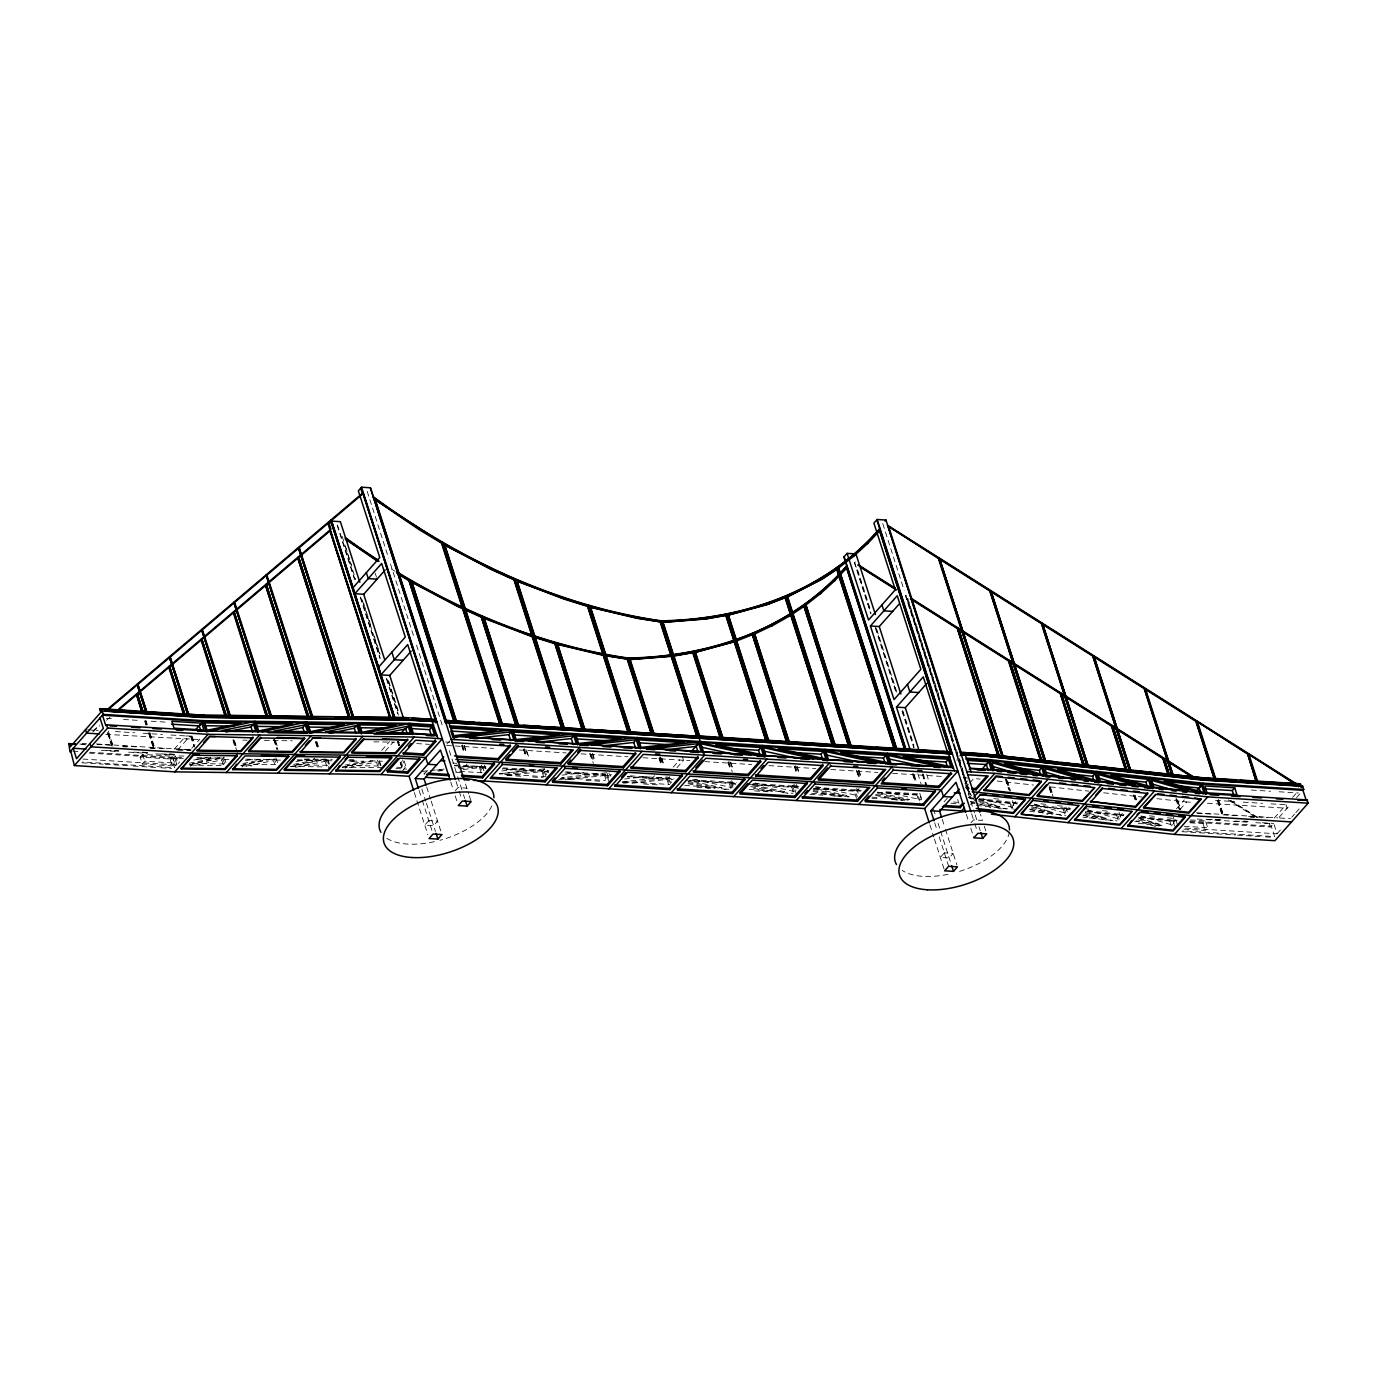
<?xml version="1.0" encoding="UTF-8"?>
<svg xmlns="http://www.w3.org/2000/svg" width="1377" height="1377" viewBox="0 0 1377 1377"><rect width="100%" height="100%" fill="white"/><g stroke="black" fill="none" stroke-linecap="round" stroke-linejoin="round"><path stroke-width="0.75" stroke-dasharray="5 3.75" d="M114.257 750.706L118.818 750.672M140.127 757.109L142.588 754.338L172.435 756.214L174.638 763.082L172.194 765.853L142.33 763.977L140.127 757.109L169.991 758.985L172.435 756.214M342.219 536.462L355.662 579.459M142.33 763.977L144.792 761.206L174.638 763.082M169.388 753.839L176.032 754.476M155.756 753.856L169.319 754.699L170.404 753.46M174.173 749.208L185.929 735.938L190.233 736.006M89.212 753.099L170.421 758.176L181.919 757.453M177.667 750L189.733 736.385M175.447 755.956L177.788 763.271L175.344 766.042L172.986 758.727L175.447 755.956L183.967 756.059M82.947 759.071L176.979 764.958L179.664 761.929M191.73 748.313L199.785 739.225M190.405 766.318L192.866 763.547L224.227 757.212L221.766 759.984L192.505 765.887M189.286 763.219L209.218 759.192L211.662 756.438M241.956 766.989L244.417 764.218L269.582 759.14M273.524 759.519L274.281 758.658L276.209 763.874M325.351 758.968L296.313 764.889L293.852 767.66L324.972 761.309L327.416 758.538L329.292 763.633M293.559 764.407L312.441 760.552L314.903 757.78M325.075 760.19L325.833 759.347L329.671 769.76M329.051 764.424L327.709 760.741L330.153 757.987M345.162 768.366L347.606 765.595L370.551 760.913M381.687 750.431L389.519 741.583M385.199 751.188L393.237 742.1L399.64 742.513M402.704 770.5L405.148 767.729L402.652 759.966M447.009 744.028L449.78 740.895M423.978 774.149L428.522 769.588M467.096 764.011L464.651 766.765L458.489 766.387M455.322 790.622L458.007 787.592L466.837 788.16M479.471 767.299L480.229 766.455L481.898 771.654M463.085 769.519L479.54 767.712L481.984 764.941M541.953 771.223L542.71 770.363L544.38 775.561M507.046 775.458L542.004 771.619L544.466 768.848L546.376 774.821M545.653 775.526L544.449 771.774L546.91 769.003L548.115 772.755M604.417 775.131L605.174 774.27L606.861 779.485M565.413 779.83L604.486 775.526L606.947 772.755L609.495 780.725M608.737 781.327L606.93 775.681L609.374 772.91M654.54 775.733L652.078 778.504L627.447 776.955M673.267 767.127L679.79 759.76M855.341 561.885L854.446 562.9L870.763 613.712M666.898 779.038L667.656 778.177L673.835 779.52M676.813 767.85L683.526 760.276L682.407 756.799M632.009 783.272L666.967 779.434L669.411 776.662L671.339 782.635M729.38 782.945L730.137 782.084L734.251 782.979M732.96 787.472L731.686 783.479L734.13 780.707M906.186 595.157L905.446 595.707L969.322 794.667L905.722 595.398M791.861 786.852L792.618 785.992L798.78 787.334M748.623 784.546L791.723 787.248L794.168 784.477L795.992 790.123M796.715 795.355L794.15 787.386L796.612 784.632L797.885 788.608M854.325 790.759L855.083 789.916L861.262 791.259M856.632 791.31L859.093 788.539M877.235 792.205L916.807 794.667L917.564 793.823L919.802 800.76M944.088 801.862L949.51 795.751M964.864 783.823L967.463 780.862M965.759 787.524L968.444 784.494M969.787 782.979L973.797 778.435L980.183 779.141M969.098 797.937L971.783 794.908M970.647 804.512L973.367 801.448M970.905 822.878L973.573 819.866L982.421 820.417L980.458 814.323M978.909 800.003L1010.133 803.462L1012.594 800.691L1014.074 806.147M1015.796 801.621L1013.352 804.392L1014.729 809.452M1063.629 808.97L1064.387 808.11L1070.445 809.848M1066.573 810.261L1069.017 807.49L1069.946 810.881M1085.472 811.776L1116.644 815.218L1119.088 812.464L1120.861 817.955M1119.897 816.182L1122.358 813.411M1138.71 818.127L1159.159 824.014L1156.697 826.785L1136.249 820.899M1176.44 808.815L1184.272 799.968M1140.259 817.439L1170.071 820.726L1177.232 820.279M1179.986 809.538L1186.681 801.965L1193.102 802.378M1138.693 817.663L1169.865 821.105L1172.309 818.334L1166.078 817.645M1190.227 822.826L1203.016 823.635L1205.477 820.864L1207.681 827.732L1205.219 830.486L1181.759 829.023M1255.772 822.689L1269.405 823.549L1270.3 822.534M1274.276 818.058L1286.015 804.788L1287.134 808.247L1205.925 803.17M1292.555 797.421L1297.771 791.517M1189.298 821.931L1270.506 827.009L1273.725 823.394L1277.064 833.808L1183.032 827.921M1279.095 817.336L1289.819 805.235M1296.514 797.662L1300.542 793.118M1277.064 833.808L1281.092 829.264M1291.815 817.163L1294.5 814.134M1295.843 812.619L1299.871 808.075M92.982 730.86L99.712 725.094M92.827 731.858L99.523 726.127M106.494 720.291L109.902 717.331M296.003 761.636L308.603 759.071M290.564 766.541L325.833 759.347M349.655 761.877L355.954 760.603M345.111 765.078L363.993 761.223L349.052 761.033M342.116 767.213L373.236 760.861M349.328 767.505L376.437 761.963L378.073 767.092M193.744 760.052L207.686 757.23M189.2 764.769L222.73 757.987L226.069 768.4M245.278 760.724L253.248 759.123M242.834 763.495L260.769 759.88L245.846 759.674M240.751 765.44L272.181 759.088M246.156 766.146L273.421 760.638L275.297 765.732M454.29 765.423L460.693 764.717M421.913 771.481L428.316 770.776M430.467 770.535L444.978 769.003M458.231 767.471L471.709 766.06M437.989 771.103L444.323 770.397M459.109 768.779L480.229 766.455M501.796 770.965L525.308 768.383M499.352 773.736L527.133 770.69L502.502 769.141M544.466 768.848L499.231 773.822L547.013 776.817M504.688 774.545L542.71 770.363M562.143 775.113L583.504 772.772M606.947 772.755L561.696 777.73L605.346 780.466M558.718 779.382L605.174 774.27M624.624 779.021L650.254 776.198M622.163 781.792L667.363 776.886M623.316 783.065L667.656 778.177L669.325 783.393M105.84 734.337L199.94 739.587M242.886 740.137L247.189 740.206M264.367 740.43L292.285 740.792M373.907 741.859L393.237 742.1M176.325 749.243L191.369 749.432M178.184 749.777L191.076 749.949M177.891 750.104L190.783 750.276M169.319 754.699L175.74 754.785M196.963 757.66L222.73 757.987L196.205 758.503M304.351 759.054L332.27 759.415M349.448 759.656L353.751 759.708M170.421 758.176L183.313 758.348M245.605 759.157L279.961 759.605M297.157 759.829L331.513 760.276M348.691 760.5L355.146 760.586M370.172 760.793L382.548 761.24M172.986 758.727L181.523 758.83M196.429 759.037L209.218 759.192M228.806 759.45L224.537 759.398L225.708 763.065M276.157 760.07L280.426 760.138M297.501 760.362L312.441 760.552M327.709 760.741L331.977 760.81M192.866 763.547L226.396 763.977L224.778 758.899M244.417 764.218L276.261 764.631M296.313 764.889L327.829 765.302M347.606 765.595L378.985 766.008M189.871 765.13L224.227 765.578M241.423 765.801L252.163 765.939M290.822 766.455L325.179 766.903M342.374 767.127L383.167 767.66M956.705 759.966L960.974 760.242M106.425 718.398L112.828 718.794M123.517 719.465L140.609 720.532M151.298 721.204L168.407 722.271M1251.383 790.037L1270.627 791.241M1279.181 791.775L1298.408 792.98M445.494 741.979L449.763 742.255M416.715 743.58L429.521 744.372M446.596 745.439L493.551 748.382M519.163 749.983L566.136 752.926M581.077 753.856L628.032 756.799M642.973 757.729L689.929 760.672M704.869 761.601L751.825 764.545M768.9 765.612L815.855 768.555M830.796 769.485L877.751 772.428M892.692 773.358L941.782 776.439M963.125 777.764L969.528 778.177M87.629 729.793L98.301 730.464M115.41 731.531L134.636 732.736M143.191 733.27L162.417 734.475M170.972 735.008L185.929 735.938L187.048 739.415M1215.495 800.381L1234.721 801.586M1243.276 802.12L1262.52 803.325M1271.057 803.858L1286.015 804.788M965.587 787.902L969.632 788.143M452.74 763.099L456.837 763.357M463.567 765.405L486.477 766.834M503.139 767.884L548.958 770.759M565.62 771.791L611.422 774.666M630.167 775.836L673.904 778.573M692.648 779.743L736.385 782.48M753.047 783.53L798.867 786.387M815.528 787.437L855.083 789.916L857.32 796.853M857.165 790.037L861.331 790.295M917.564 793.823L884.241 791.741L921.54 799.813L919.733 794.168M454.479 765.75L460.727 766.128M462.81 766.266L485.72 767.695M502.381 768.745L548.201 771.602M566.928 772.772L610.665 775.509M627.327 776.559L673.146 779.434M689.808 780.466L735.628 783.341M752.29 784.374L798.109 787.248M814.771 788.281L860.573 791.155M486.081 768.108L481.967 767.85L483.172 771.619M544.449 771.774L548.562 772.032M564.966 773.048L589.597 774.597M606.93 775.681L611.027 775.939M686.142 780.639L729.242 783.324L731.049 788.969M813.153 788.591L854.188 791.155L856.614 798.677M877.683 792.618L916.669 795.063M96.356 743.941L190.387 749.828M1196.441 812.791L1222.087 814.392M1224.222 814.53L1277.649 817.869M1279.801 818.007L1290.473 818.678M82.276 743.46L86.562 743.735M97.251 744.389L112.208 745.336M122.88 746.007L139.989 747.074M150.678 747.745L167.77 748.813M1197.336 813.239L1212.294 814.168M1222.983 814.84L1240.075 815.907M1248.629 816.441L1267.856 817.645M79.832 744.045L86.235 744.458M122.57 746.73L126.856 746.988M150.351 748.468L154.637 748.727M1250.454 817.301L1254.722 817.577M81.673 744.509L85.942 744.785M396.714 767.213L405.148 767.729M953.555 802.051L957.772 802.326M436.75 769.915L445.064 770.432M459.608 771.344L482.466 772.772M624.177 781.637L669.893 784.511M684.61 785.424L722.013 787.764L690.531 780.914M749.157 789.469L784.494 791.672L753.012 784.821M811.638 793.376L846.958 795.579L813.394 788.281M872.037 797.145L909.44 799.486L877.975 792.636M142.416 752.152L148.854 752.548M1215.34 819.298L1221.778 819.694M1243.775 821.071L1247.941 821.329M106.132 750.431L118.818 751.222M133.621 752.152L148.578 752.858M161.126 753.873L173.64 754.544L176.979 764.958M395.974 768.469L406.645 769.123M455.753 772.204L462.156 772.6M506.977 775.406L521.917 776.335M532.589 777.007L543.261 777.678M560.336 778.745L575.276 779.675M585.948 780.346L603.023 781.413M622.232 782.618L630.769 783.152M643.575 783.961L658.516 784.89M696.934 787.3L714.009 788.367M724.681 789.038L728.949 789.296M754.562 790.897L769.502 791.844L750.568 787.592M782.308 792.636L792.98 793.307M810.055 794.374L822.861 795.183M835.667 795.975L850.607 796.904M871.951 798.247L878.354 798.643M891.16 799.452L906.1 800.381M950.939 803.187L959.476 803.72M1207.302 819.332L1222.432 820.176M1234.79 821.053L1248.078 821.794M1262.279 822.775L1273.725 823.394M101.33 750.448L118.078 751.498M128.543 752.152L147.373 753.339M1197.164 819.022L1222.294 820.606M1224.377 820.726L1247.407 822.172M1190.537 819.917L1205.477 820.864M72.878 751.171L79.281 751.567M89.97 752.238L171.178 757.316L174.535 767.729L82.62 761.98M1190.055 821.071L1271.264 826.166L1274.62 836.579L1182.723 830.83M1170.071 820.726L1176.474 821.122M1184.22 826.252L1207.681 827.732M81.863 762.841L103.241 764.166M105.375 764.304L131.022 765.922M133.156 766.042L158.803 767.66M160.954 767.781L171.626 768.452M1181.965 831.674L1235.393 835.03M1237.527 835.15L1263.174 836.768M1265.308 836.889L1273.863 837.44M997.223 781.034L1033.404 785.028M1050.444 786.904L1088.759 791.138M1103.666 792.791L1141.981 797.025M1156.887 798.677L1186.681 801.965M993.85 798.608L1000.098 799.297M1040.823 803.807L1047.071 804.495M1057.484 805.648L1065.815 806.561L1067.295 812.034M1083.768 808.557L1092.081 809.469M1102.478 810.623L1108.709 811.311M1149.468 815.821L1155.699 816.509M968.582 797.524L977.102 798.471M979.236 798.694L1017.551 802.929M1034.575 804.822L1070.772 808.815M1087.796 810.692L1123.993 814.702M1141.017 816.578L1170.829 819.866L1172.498 825.081M969.959 798.608L976.345 799.314M978.479 799.555L1016.794 803.789M1031.683 805.442L1070.015 809.676M1087.038 811.552L1123.236 815.545M1027.965 805.425L1063.354 809.332L1065.333 816.63M1029.893 809.728L1052.355 812.206L1032.044 806.32M1083.251 815.632L1105.938 818.127L1085.437 812.223M1134.717 821.312L1159.159 824.014M970.94 803.239L975.019 803.686M977.05 803.91L999.409 806.388L978.995 800.467M976.517 805.407L1008.446 808.936M1029.738 811.294L1065.918 815.287M1082.959 817.163L1087.21 817.645M1089.345 817.869L1117.005 820.933M1138.297 823.291L1163.84 826.114M877.717 793.582L908.751 800.347M875.652 794.391L902.4 800.209M875.514 795.407L898.596 800.433M815.632 786.456L856.993 795.458M813.17 789.228L848.335 796.887M813.187 790.484L841.984 796.749M794.15 787.386L798.35 788.315M813.032 791.5L838.214 796.99M755.216 782.997L796.595 791.999M752.771 785.768L787.937 793.427M750.706 786.56L775.389 791.93M731.686 783.479L735.869 784.391M694.817 779.537L732.048 787.644M688.225 781.413L719.242 788.16M721.307 788.608L727.521 789.968M688.225 782.652L714.973 788.47M688.087 783.685L709.069 788.246M1140.879 815.924L1172.67 825.081M1140.414 819.263L1164.254 826.131M1123.666 815.735L1117.608 813.996L1119.277 819.195M1137.798 819.814L1160.019 826.217M1087.658 810.037L1119.449 819.212M1085.196 812.809L1113.029 820.83M1084.577 813.927L1108.829 820.916M1082.976 814.995L1097.331 819.126M1034.265 804.134L1067.795 813.859M1031.803 806.905L1063.371 816.062M1017.173 803.961L1011.166 802.223L1013.42 810.519M1031.184 808.024L1053.198 814.409M1029.6 809.091L1047.88 814.392M983.006 798.832L1012.594 807.404M968.788 797.507L976.947 799.882M978.582 801.035L1006.208 809.039M979.959 802.722L1001.974 809.108M970.406 801.466L978.582 803.824M980.613 804.426L990.82 807.37M1231.021 800.588L1257.631 817.439M1230.367 800.726L1257.39 817.818M1228.284 799.882L1257.115 818.127M324.972 761.309L327.468 768.108M275.865 757.866L277.758 762.961M1269.405 823.549L1270.506 827.009M1218.542 799.693L1223.086 813.841M1218.266 800.003L1222.81 814.151M1217.974 800.777L1222.449 814.736M1217.681 800.433L1222.053 814.014M1217.423 800.743L1221.778 814.323M1203.016 823.635L1205.219 830.486M1178.006 801.225L1180.588 809.246M1177.094 799.521L1180.313 809.556M1176.113 798.161L1179.435 809.074M1175.906 799.194L1179.16 809.383M1177.266 824.135L1175.614 818.988L1173.152 821.759L1175.373 828.627M1173.273 817.112L1175.51 824.048M1172.894 820.176L1174.082 823.825M1169.865 821.105L1171.62 826.596M1135.027 795.114L1136.972 801.173M1134.751 795.424L1136.042 799.452M1133.839 794.839L1136.335 802.034M1133.581 795.149L1135.543 801.242M1116.644 815.218L1118.399 820.709M1050.565 787.592L1053.181 795.734M1049.635 785.871L1052.906 796.044M1049.928 788.453L1051.236 792.498M1049.412 787.386L1052.045 795.562M1049.136 787.696L1051.116 793.823M1007.396 780.931L1010.666 791.069M1006.484 779.21L1009.737 789.348M1006.036 779.502L1009.324 789.744M1006.243 780.725L1009.513 790.914M1005.33 778.986L1008.584 789.176M984.262 826.183L986.104 831.932M907.753 598.307L939.906 698.432M942.522 706.608L953.676 741.342M956.292 749.518L970.458 794.787L907.477 598.616M905.911 595.449L970.079 795.286M882.76 523.656L904.155 590.32M965.535 784.856L974.537 812.929M975.191 814.926L977.119 820.933M979.013 826.871L980.252 830.71M971.611 813.755L973.573 819.866M974.813 823.704L977.274 831.381M966.344 814.375L968.926 822.396M970.802 828.231L973.883 837.818M957.669 799.521L958.908 803.411M942.247 819.332L944.811 827.353M945.465 829.35L956.877 864.928M926.669 774.235L929.268 782.308M857.578 569.837L870.694 610.665M876.598 629.031L896.909 692.304M902.796 710.67L913.949 745.37M923.124 773.943L927.702 788.246M854.721 562.591L871.021 613.402M875.669 627.292L896.479 692.683M902.348 710.962L914.104 747.556M922.59 773.977L927.151 788.195M875.324 627.946L896.203 692.975M902.073 711.272L913.829 747.866M922.315 774.287L926.222 786.474M933.503 809.125L935.465 815.236M938.064 823.36L940.026 829.47M940.68 831.501L951.025 863.689M934.69 822.792L936.618 828.799M939.2 836.82L948.65 866.288M917.839 773.685L921.075 783.771M914.397 775.423L916.342 781.534M913.467 773.702L916.084 781.843M919.767 793.324L922.211 800.949M929.888 824.84L933.795 837.044M934.449 839.075L944.639 870.815M913.261 775.389L915.223 781.482M912.331 773.65L914.948 781.792M916.807 794.667L919.595 803.359M858.973 770.225L861.589 778.384M858.697 770.535L861.313 778.693M857.94 771.619L859.902 777.73M857.2 771.963L859.162 778.108M856.27 770.225L858.887 778.401M856.649 788.384L858.456 794.03M797.094 766.266L799.71 774.408M796.818 766.576L799.435 774.717M795.321 765.698L797.937 773.857M794.615 766.214L797.214 774.304M794.357 766.524L796.939 774.614M792.618 785.992L794.288 791.207M791.723 787.248L793.531 792.894M730.722 762.101L733.339 770.259M730.447 762.41L733.08 770.569M728.949 761.533L732.22 771.722M728.244 762.032L730.843 770.139M727.968 762.342L730.585 770.449M731.686 780.57L733.511 786.215M730.137 782.084L731.807 787.3M669.205 779.571L670.479 783.565M661.735 757.97L664.316 766.025M661.459 758.279L664.058 766.335M660.22 757.075L662.819 765.164M659.944 757.384L662.544 765.457M666.967 779.434L669.515 787.403M659.222 757.815L661.821 765.87M658.963 758.125L661.545 766.18M604.486 775.526L605.76 779.502M592.644 753.546L595.26 761.653M592.385 753.856L594.984 761.963M591.49 754.923L594.124 763.082M590.113 753.305L593.384 763.495M589.855 753.615L592.471 761.756M542.004 771.619L544.569 779.589M526.943 751.446L528.906 757.522M526.031 749.725L528.63 757.832M524.482 748.761L527.098 756.902M523.759 749.157L526.375 757.298M523.484 749.467L526.1 757.608M484.429 765.096L485.633 768.848M482.621 766.92L483.912 770.913M479.54 767.712L482.088 775.681M464.273 745.37L466.906 753.546M463.997 745.68L466.631 753.856M462.517 744.888L465.133 753.03M461.932 745.37L464.565 753.546M461.674 745.68L464.29 753.839M465.546 784.081L468.696 793.909M469.316 795.837L471.158 801.586M367.194 491.4L388.589 558.064M390.5 564.002L414.133 637.603M416.56 645.142L442.447 725.817M449.315 750.585L457.044 774.649M457.68 776.645L462.19 790.673M463.447 794.598L464.686 798.436M456.045 781.499L458.007 787.592M459.247 791.431L461.708 799.108M450.778 782.102L453.343 790.123M455.219 795.975L457.078 801.724M375.181 573.193L376.455 577.152M424.064 772.91L424.46 774.167M426.681 787.076L430.536 799.09M431.173 801.104L441.931 834.582M345.489 546.617L351.359 564.914M363.769 603.539L371.601 627.929M374.2 636.071L380.086 654.368M388.572 680.789L399.003 713.32M362.185 599.787L371.979 630.27M372.633 632.301L380.465 656.709M388.297 681.099L398.728 713.63M337.434 524.981L355.352 580.784M360.585 597.084L380.19 658.189M386.73 678.551L398.504 715.214M337.158 525.291L354.423 579.063M360.309 597.394L379.932 658.481M386.455 678.861L397.574 713.475M421.844 789.073L425.768 801.276M426.422 803.307L435.442 831.433M419.124 790.518L421.689 798.54M422.343 800.553L432.464 832.104M398.177 741.153L399.485 745.215M397.901 741.463L399.21 745.525M404.201 761.068L406.026 766.782M414.322 792.584L416.267 798.677M416.921 800.708L427.834 834.72M397.592 741.067L398.917 745.146M397.333 741.377L398.641 745.456M401.103 761.498L403.891 770.173M400.346 762.359L402.566 769.295M400.208 762.738L402.084 768.573M379.432 760.913L381.085 766.025M379.123 761.429L380.362 765.302M377.384 760.018L379.054 765.216M316.813 741.566L319.43 749.725M316.538 741.876L318.5 747.986M316.142 742.358L318.121 748.503M315.729 741.618L318.345 749.725M315.453 741.928L317.416 748.004M275.589 740.964L278.223 749.157M274.66 739.225L277.947 749.449M274.333 739.914L277.138 749.174M273.593 739.294L276.863 749.467M234.451 740.585L237.051 748.675M234.176 740.895L236.775 748.985M233.109 739.294L237.705 753.563M233.023 740.706L235.656 748.899M221.766 759.984L223.952 766.748M191.919 735.886L194.536 744.028M191.644 736.196L194.26 744.337M190.869 736.024L194.587 747.04M190.594 736.334L193.847 746.437M169.991 758.985L172.194 765.853M145.945 720.464L147.253 724.526M149.869 732.667L155.085 748.95M145.669 720.773L146.978 724.836M149.594 732.977L154.826 749.26M149.336 733.907L153.828 747.866M144.964 720.825L146.255 724.853M148.836 732.874L154 748.933M144.705 721.135L145.979 725.145M148.561 733.184L153.725 749.243M142.588 754.338L144.792 761.206M108.301 731.015L112.673 744.596M108.663 733.252L112.398 744.888M108.112 733.27L111.967 745.25M108.232 734.165L112.122 746.3M107.303 732.461L111.21 744.578M1064.387 808.11L1066.073 814.323M1010.133 803.462L1011.63 808.919M491.864 805.906A59.607 28.71 -17.8 0 1 439.917 840.297M434.306 841.674A59.607 28.71 -17.8 0 1 386.593 838.145M1009.341 831.949A59.607 28.71 -17.8 0 1 957.359 872.037M948.013 874.343A59.607 28.71 -17.8 0 1 902.176 870.419M394.975 571.214A524.895 356.953 41.5 0 1 391.361 568.994M428.781 820.589L424.77 825.116L433.6 825.684L437.611 821.14L428.781 820.589M944.347 852.862L940.336 857.389L949.166 857.94L953.177 853.413L944.347 852.862"/><path stroke-width="1.5" d="M432.826 725.679L436.182 736.11L436.939 735.249L413.203 733.769L207.015 731.067L106.563 724.784L105.805 725.627L102.466 715.214L202.918 721.514L409.107 724.199L432.826 725.679L433.583 724.836L409.864 723.355L203.676 720.653L103.223 714.37L69.969 751.894L68.85 743.718L75.563 743.787M69.143 743.373L70.261 746.85L100.71 712.477L99.901 708.673L200.336 714.956L406.542 717.658L434.616 719.414L435.734 722.873M105.272 711.1L202.281 717.486L408.47 720.188L436.836 721.634L408.745 719.878L202.557 717.176L102.105 710.893L101.003 712.133L99.901 708.673M106.545 710.945L146.392 713.114L137.304 684.834L106.545 710.945L146.392 713.114M137.252 684.094L147.132 713.716M137.304 684.834L146.117 713.424M137.889 684.403L147.236 713.493L137.889 684.403L169.56 657.517L188.253 715.747L147.236 713.493M136.805 693.681L142.296 711.943M169.491 656.76L188.993 716.333M142.382 712.804L136.581 694.731L142.124 713.097M143.053 712.632L137.442 693.991L143.328 712.322M169.56 657.517L187.978 716.057M170.146 657.087L189.097 716.126L170.146 657.087L201.817 630.201L229.684 716.987L189.097 716.126M74.375 765.56L107.613 728.054L208.065 734.337L414.253 737.022L442.327 738.795L409.089 776.301L381.016 774.545L174.81 771.86L74.375 765.56L70.726 751.033M169.044 666.365L184.398 715.851M201.748 629.444L230.407 717.555M185.103 715.851L169.698 666.675L185.379 715.541M201.817 630.201L229.408 717.297M201.3 639.048L225.415 715.833M234.004 602.128L271.596 718.088M225.725 714.577L201.954 639.358L226.654 716.281M234.056 602.885L270.598 717.83L230.493 717.297L270.873 717.52L234.056 602.885L202.402 629.771L230.768 717.004M233.556 611.732L267.172 717.589M266.26 574.811L312.786 718.622M267.431 716.711L234.193 612.042L267.706 716.401M266.312 575.552L311.787 718.364L271.699 717.847L312.063 718.054L266.312 575.552L234.641 602.455L271.975 717.537M265.795 584.416L307.605 715.747M298.499 547.495L353.992 719.173M307.914 717.279L265.589 585.466L307.639 717.589M308.689 717.434L266.45 584.726L308.964 717.124M298.568 548.235L352.994 718.897L312.889 718.381L353.269 718.605L298.568 548.235L266.897 575.138L313.164 718.071M299.153 547.822L354.078 718.914L299.153 547.822L330.824 520.919L394.459 719.138L354.078 718.914M298.052 557.1L349.5 718.484M330.755 520.179L395.182 719.706M349.018 717.52L297.845 558.15L348.742 717.83M349.93 718.106L298.706 557.41L350.188 717.796M330.824 520.919L394.183 719.448M331.409 520.506L395.285 719.465L331.409 520.506L363.063 493.603L436.096 721.049L395.285 719.465M464.238 780.019L370.396 487.768L361.566 487.217L358.347 490.849L379.759 557.513L352.942 587.772M330.032 530.076L330.928 529.078L329.206 523.725M390.397 718.605L330.101 530.816L390.121 718.914M363.063 493.603L435.82 721.359M370.396 487.768L445.391 722.495L952.402 753.908L445.391 722.495M374.923 499.541L441.845 542.865L500.144 724.491L446.165 721.428L374.923 499.541L418.574 529.284L441.569 543.175L499.885 724.801M182.952 714.215L200.336 714.956M202.092 716.935L229.684 716.987M195.086 730.326L200.457 724.268M203.676 720.653L202.918 721.514L206.257 731.927L255.21 721.324M171.54 724.199L199.252 725.937L201.713 723.166L203.916 730.034L174.07 728.175L171.85 721.307L201.713 723.166M207.015 731.067L197.703 731.394M174.81 771.86L208.065 734.337M180.989 768.142L224.778 768.71L236.964 754.957L237.274 755.801L225.088 769.536L181.282 768.968L193.159 754.389L199.424 754.476M203.607 742.599L207.669 738.003M181.282 768.968L193.469 755.216L237.274 755.801M209.338 737.315L197.152 751.067L240.958 751.635L253.144 737.883L209.029 736.488L215.277 736.557M378.468 667.311L405.286 637.052L381.67 563.451L354.836 593.711L363.683 594.279L385.13 570.061M225.948 731.996L251.044 726.936L253.506 724.164L255.674 730.946L222.145 730.498L253.506 724.164M196.842 750.224L240.648 750.809L252.834 737.056M226.362 772.531L259.616 735.008M261.406 755.284L288.826 756.472L276.639 770.225L232.833 769.64L236.586 764.235M232.833 769.64L245.02 755.904L288.826 756.472M304.696 738.571L260.89 737.986L248.703 751.739L292.509 752.307L304.696 738.571L277.259 737.383M453.808 721.204L408.866 580.096L396.49 572.608M456.131 721.152L411.775 581.834L457.698 606.035L481.244 616.741L515.91 724.715M444.478 544.931L490.66 568.821L514.223 579.528L561.954 728.244L502.226 724.818L444.478 544.931L490.401 569.131L513.948 579.837L561.696 728.536M261.991 731.755L306.761 721.996M281.717 731.824L302.682 727.59L305.143 724.818L307.656 731.617L273.679 731.17L305.143 724.818M232.524 768.814L276.329 769.382L288.516 755.629M260.89 737.986L260.58 737.16L248.394 750.913L292.199 751.481L304.386 737.728M306.004 722.856L309.859 733.27L310.617 732.426M277.913 773.203L311.168 735.679M304.61 755.853L296.262 755.732L284.075 769.485L327.881 770.053L340.067 756.317L340.377 757.143L328.191 770.896L284.385 770.328L296.571 756.575L340.377 757.143M305.35 745.473L309.412 740.878M312.424 738.657L300.255 752.41L344.061 752.978L356.23 739.242L312.131 737.831L320.462 737.934M431.672 719.207L407.712 644.591L380.895 674.868L389.725 675.418L411.189 651.201M309.859 733.27L358.313 722.667M329.344 733.356L354.233 728.261L356.695 725.49L359.208 732.289L325.574 731.858L356.695 725.49M299.945 751.584L343.751 752.152L355.92 738.399M329.464 773.874L362.702 736.351M335.936 771L348.123 757.247L391.929 757.815L379.742 771.568L335.936 771L339.689 765.578M345.093 759.467L347.813 756.403L348.123 757.247M407.781 739.914L363.976 739.346L351.806 753.081L395.612 753.667L407.781 739.914L382.445 738.743M515.635 725.025L481.244 616.741M518.234 725.455L484.084 617.946L531.264 635.967L554.793 643.283L582.264 728.863M516.788 581.042L564.226 598.737L587.772 606.069L628.325 732.392L564.191 728.708L516.788 581.042L563.968 599.047L587.497 606.379L628.05 732.702M406.542 717.658L335.368 717.056M408.28 719.62L436.096 721.049M401.292 733.029L405.303 728.485M365.559 733.098L409.864 723.355M384.854 733.184L405.716 728.932L408.16 726.161L410.363 732.994L376.885 732.547L408.16 726.161M335.627 770.156L379.432 770.724L391.619 756.989L366.575 756.662M363.976 739.346L363.666 738.502L351.496 752.255L395.302 752.823L407.472 739.07M374.165 734.113L413.203 733.769M381.016 774.545L414.253 737.022M430.261 719.138L412.171 718.364M387.144 770.604L407.351 771.86L419.52 758.107L419.933 759.381L407.747 773.134L387.557 771.86L387.144 770.604L397.97 758.383M408.418 746.575L411.121 743.528M387.557 771.86L399.726 758.125L419.933 759.381M435.39 740.206L423.204 753.959L403.013 752.685L403.409 753.959L415.596 740.206L435.803 741.48L434.977 740.189L435.373 741.446M432.206 721.668L437.989 738.52M434.323 719.741L435.717 718.174M410.501 728.519L429.486 729.707L431.93 726.936L434.426 734.698L413.341 733.373L410.845 725.61L431.93 726.936M446.165 721.428L500.144 724.491M448.85 722.718L454.634 739.552M403.409 753.959L423.617 755.216L435.803 741.48M418.47 788.522L415.269 778.504L440.485 750.035L450.124 780.105M415.269 778.504L424.099 779.055L443.721 756.92M581.989 729.173L554.793 643.283M584.571 729.517L557.496 644.057L604.641 655.297L627.533 659.101L651.476 733.631M590.199 607.137L637.603 618.084L660.512 621.888L697.106 737.022L630.563 732.857L590.199 607.137L637.344 618.393L660.512 621.888M502.226 724.818L561.954 728.244M451.157 731.944L452.826 737.143L512.709 729.776M473.843 738.502L508.802 734.664L511.263 731.893L513.828 739.862L466.028 736.867L511.263 731.893M461.381 775.251L482.122 776.542L494.291 762.789M454.444 755.904L497.975 758.641L510.161 744.888M461.794 776.508L482.518 777.816L494.704 764.063L457.388 761.722M456.923 757.298L498.388 759.897L510.574 746.162L452.035 742.496M516.065 740.206L515.291 741.05L511.951 730.636M483.861 780.983L517.098 743.46M509.697 754.562L505.583 759.209L560.559 762.651L571.541 750.258M512.451 751.463L517.941 745.267L518.337 746.541L505.979 760.483L560.973 763.925L573.331 749.966L518.337 746.541M502.485 764.442L490.126 778.384L545.103 781.826L557.461 767.884L502.485 764.442L502.071 763.168M437.92 839.109L441.931 834.582L433.084 834.032L429.073 838.559L437.92 839.109L436.061 833.343M467.147 806.113L471.158 801.586L462.311 801.035L458.3 805.562L467.147 806.113L465.288 800.364M564.191 728.708L628.325 732.392M557.22 644.35L604.365 655.607L627.533 659.101M653.696 734.096L629.771 659.566L671.288 656.089M662.75 622.352L706.246 618.669L726.058 615.312L766.163 741.342L699.602 737.177L662.75 622.352L705.971 618.979L726.058 615.312M523.621 741.583L515.291 741.05L575.19 733.7M538.39 742.186L571.283 738.571L573.744 735.8L576.292 743.769L528.493 740.774L573.744 735.8M491.83 777.248L544.69 780.57L555.688 768.159M546.342 784.89L579.579 747.384M554.931 777.936L552.194 781.034L607.171 784.477L619.53 770.518L619.943 771.791L607.584 785.733L552.59 782.291L564.949 768.349L619.943 771.791M568.047 763.133L623.041 766.576L635.399 752.617L635.795 753.89L623.437 767.832L568.46 764.39L568.047 763.133L570.801 760.035M577.669 752.272L580.405 749.174L580.819 750.448L568.46 764.39M629.771 659.566L673.009 656.192L693.096 652.543L720.429 737.693M722.598 737.969L695.127 652.388L734.922 641.407M728.106 615.175L767.884 604.193L785.372 597.515L832.517 745.491L768.659 741.497L728.106 615.175L767.626 604.503L785.372 597.515M630.563 732.857L697.382 736.712M579.889 744.733L637.671 737.607M604.968 745.645L633.764 742.478L636.208 739.707L638.773 747.677L590.974 744.682L636.208 739.707M608.823 788.814L642.061 751.291M621.526 777.196L625.657 772.549M615.071 786.215L627.43 772.256L682.424 775.699L682.011 774.425L669.652 788.384L614.658 784.942L615.071 786.215L670.048 789.658L682.424 775.699M786.835 741.945L752.41 634.728L786.56 742.255M788.969 742.117L754.579 633.85L789.899 743.855M787.283 596.947L822.276 578.891L836.992 569.166L894.482 749.363L835.03 745.645L787.283 596.947L822.017 579.201L836.992 569.166M875.393 614.538L855.943 553.933L847.096 553.382L843.894 556.996L905.618 749.26M979.804 812.275L885.979 520.041L877.132 519.49L873.913 523.105L895.325 589.769L868.508 620.046L847.096 553.382M848.662 745.387L804.03 606.379L848.387 745.697M850.831 746.041L805.906 604.933L851.106 745.732M838.593 568.03L896.909 749.639L838.593 568.03L853.723 556.205M885.084 521.04L885.979 520.041M696.521 736.161L446.613 720.515L453.016 720.911M904.775 748.95L846.683 568.03L904.5 749.26M950.629 752.995L879.662 530.816L950.629 752.995L896.909 749.639M699.034 738.038L661.132 621.147A524.895 356.953 41.5 0 1 373.012 497.045L373.287 496.736A524.895 356.953 41.5 0 0 661.408 620.838A524.895 356.953 41.5 0 0 880.006 528.441L879.731 528.751A524.895 356.953 41.5 0 1 661.132 621.147L700.153 741.514L644.47 748.417M699.602 737.177L766.421 741.033M887.408 525.687L1299.217 786.129L1201.932 780.053L989.047 756.524L960.957 754.768L887.683 525.377L1299.492 785.837L1298.597 786.835M691.564 751.188L696.934 745.129M665.401 749.794L696.246 746.386L698.69 743.614L701.254 751.584L653.455 748.606L698.69 743.614M630.528 767.041L685.522 770.483L697.881 756.524L698.277 757.798L685.918 771.74L630.941 768.297L643.3 754.355L698.277 757.798M703.492 751.928L702.735 752.789L699.396 742.375L765.216 756.696L765.973 755.835M671.288 792.722L704.542 755.198L700.927 743.769L751.291 754.716L703.492 751.739M695.764 767.85L702.614 760.104M677.553 790.123L689.911 776.163L744.888 779.606L744.492 778.349L732.134 792.291L677.14 788.849L677.553 790.123L732.53 793.565L744.888 779.606M756.885 756.18L765.216 756.696L761.86 746.282L762.617 745.422M731.841 748.623L758.52 750.293L760.965 747.522L763.392 755.044L715.816 744.699L760.965 747.522M870.419 625.984L897.236 595.707L920.869 669.308L894.034 699.585L870.419 625.984L879.249 626.535L899.37 603.832M768.659 741.497L832.792 745.181M960.13 755.698L961.611 753.925L888.595 526.496L938.426 558.494L939.166 557.926L1003.317 757.763M693.01 770.948L747.986 774.39L760.345 760.431L760.758 761.705L748.399 775.647L693.423 772.204L705.781 758.262L760.758 761.705M939.803 559.355L1003.437 757.574L939.803 559.355L989.908 591.043L1044.833 762.152L1003.437 757.574M733.769 796.629L767.023 759.106M747.866 783.461L739.621 792.756L794.598 796.199L806.956 782.256L807.37 783.513L795.011 797.472L740.034 794.03L752.393 780.07L807.37 783.513M760.982 768.659L763.719 765.56M755.887 776.129L768.246 762.169L823.239 765.612L810.881 779.571L755.887 776.129L755.491 774.855L810.468 778.298L822.826 764.338M823.515 760.345L827.68 760.603L824.341 750.19L825.098 749.329M790.209 752.272L820.985 754.2L823.446 751.429L825.856 758.951L778.298 748.606L823.446 751.429M835.03 745.645L894.757 749.071M828.438 759.743L827.68 760.603L761.86 746.282M796.25 800.536L829.488 763.013M804.839 793.565L807.593 790.467M827.577 767.918L817.955 778.762L872.949 782.205L883.931 769.812M802.498 797.937L814.857 783.995L869.851 787.437L857.492 801.38L802.498 797.937L802.102 796.663L857.079 800.106L868.061 787.713M830.727 766.077L818.368 780.036L873.345 783.479L885.721 769.519L830.727 766.077L830.331 764.82M998.136 756.593L957.204 627.964L998.394 756.283M989.908 591.043L1044.833 762.152M957.669 627.705L998.807 756.989M990.373 590.802L1045.849 762.462M999.323 756.902L958.564 628.824L999.599 756.593M991.268 591.921L1045.969 762.273L991.268 591.921L1041.373 623.609L1087.365 766.851L1045.969 762.273M910.059 749.484L896.461 707.124L923.278 676.847L947.892 753.494M896.461 707.124L905.309 707.675L926.704 683.526M896.41 764.906L890.162 764.51L886.822 754.097L887.58 753.236M852.69 756.18L883.466 758.107L885.927 755.336L888.337 762.875L840.762 752.513L885.927 755.336M890.919 763.65L890.162 764.51L824.341 750.19M858.732 804.443L891.969 766.92M868.921 795.906L864.859 800.485L922.917 804.134L935.086 790.381M882.072 781.052L884.774 778.005M922.917 804.134L923.313 805.39L935.499 791.637L877.442 788.005L865.272 801.758L923.795 805.425M951.851 773.771L893.312 770.104L881.125 783.857L939.183 787.489L951.369 773.736M958.289 629.134L1008.412 660.822L1009.134 660.254M1041.373 623.609L1042.114 623.041L1088.381 767.161M1041.804 761.429L1010.047 661.373L1042.062 761.137M1042.75 624.47L1088.501 766.972L1042.75 624.47L1092.856 656.158L1129.897 771.55L1088.501 766.972M951.283 750.431L949.889 752.014L942.161 751.532M948.667 753.994L954.45 770.827M949.304 758.004L950.061 757.143L450.227 725.868L449.47 726.729L949.304 758.004L952.643 768.418M917.22 760.224L945.947 762.015L948.409 759.243L950.818 766.782L903.243 756.421L948.409 759.243M963.384 752.496L980.872 753.942M965.311 755.026L971.095 771.877M882.795 782.721L938.77 786.215L950.956 772.48M473.447 780.329L924.656 808.574L957.91 771.051L451.174 739.346M934.054 820.778L930.835 810.76L956.051 782.308L965.707 812.361M969.288 769.468L970.045 768.607L993.764 770.087L1206.648 793.617L1307.1 799.917L1308.15 803.17L1274.913 840.693L1174.461 834.41L991.371 814.168M1301.54 787.265L1300.439 783.806L1199.987 777.523L986.81 754.321L1057.054 762.083M930.835 810.76L939.665 811.311L959.287 789.176M961.335 754.235L1002.576 757.143L938.701 558.184M989.047 756.524L1202.19 779.743L1302.642 786.026L1303.761 789.486L1303.003 790.346L1202.551 784.064L989.667 760.534L965.948 759.054L966.706 758.193L990.424 759.674L1203.309 783.203L1303.761 789.486M981.853 769.364L987.223 763.306M993.006 770.948L989.667 760.534L990.424 759.674M967.342 763.357L986.328 764.545L988.772 761.774L991.268 769.536L970.183 768.228L967.687 760.448L988.772 761.774M988.875 755.956L1002.576 757.143M1082.632 764.235L1060.152 693.079L1082.89 763.925M1092.856 656.158L1129.897 771.55M944.002 805.442L959.821 806.44L962.54 803.376M971.646 788.281L975.691 788.522L986.517 776.301M1060.617 692.82L1083.269 764.51M1093.321 655.917L1130.913 771.86M942.436 806.595L960.234 807.697L964.296 803.118M972.059 789.537L976.104 789.796L988.273 776.043L968.083 774.786M1084.25 765.905L1061.512 693.939L1084.525 765.595M1094.216 657.036L1131.033 771.671L1094.216 657.036L1144.321 688.724L1172.429 776.249L1131.033 771.671M939.82 809.521L961.576 810.881L964.348 807.748M974.038 796.818L994.814 773.358L1207.698 796.887L1308.15 803.17M984.039 790.484L996.225 776.731L1041.442 781.74L1029.256 795.476L984.039 790.484L995.984 775.905L1002.163 776.594M974.933 800.76L980.355 794.649L1025.572 799.641L1013.403 813.394L978.445 809.521M1018.584 768.108L1039.411 770.414L1041.855 767.643L1043.852 774.941L1004.401 763.495L1041.855 767.643M1049.962 777.248L1045.711 776.766L1042.888 766.421L1043.646 765.56M953.486 871.366L957.497 866.839L948.65 866.288L944.639 870.815L953.486 871.366L951.627 865.617M982.713 838.386L986.724 833.842L977.894 833.292L973.883 837.818L982.713 838.386L980.872 832.62M976.173 808.471L1013.179 812.568L1025.349 798.815M983.815 789.658L1029.032 794.649L1041.219 780.914M1014.797 816.768L1048.035 779.244M1021.166 813.446L1033.352 799.693L1021.39 814.272L1066.4 818.437L1078.793 805.528L1066.624 819.263L1021.39 814.272M1046.503 784.838L1037.036 795.545L1082.253 800.536L1094.663 787.61L1082.477 801.362L1037.26 796.371L1049.429 782.618L1094.663 787.61M1125.732 770.724L1111.359 725.937L1112.082 725.369M1144.321 688.724L1172.429 776.249M1144.786 688.466L1173.445 776.559M1126.971 771.206L1112.995 726.488L1127.247 770.896M1087.365 766.851L1041.649 623.299M1069.722 773.771L1092.632 776.301L1095.076 773.53L1097.073 780.811L1057.622 769.382L1095.076 773.53M1094.681 782.188L1098.932 782.652L1096.109 772.29L1096.867 771.447M1099.689 781.809L1098.932 782.652L1042.888 766.421M1068.018 822.654L1101.256 785.131M1074.387 819.332L1119.604 824.324L1132.014 811.397L1119.845 825.15L1074.611 820.158L1086.573 805.579M1095.662 795.304L1102.426 787.678M1074.611 820.158L1086.797 806.406L1132.014 811.397M1090.481 802.257L1102.65 788.505L1147.884 793.496L1135.698 807.249L1090.257 801.414L1135.474 806.423L1147.661 792.67M1112.719 726.798L1162.825 758.486L1163.565 757.935M1196.079 720.963L1214.755 780.311L1173.565 776.37L1145.698 689.584L1195.804 721.273L1196.544 720.722L1215.753 780.587M1169.348 775.423L1164.46 759.054L1169.624 775.113M1120.981 779.434L1145.922 782.188L1148.366 779.416L1150.724 786.732L1110.964 775.285L1148.366 779.416M1153.427 787.747L1152.669 788.591L1149.33 778.177L1150.088 777.317M1121.239 828.524L1154.477 791M1127.832 826.045L1140.018 812.292L1185.236 817.284L1173.066 831.037L1127.832 826.045L1131.67 820.623M1137.075 814.513L1140.018 812.292M1201.105 799.383L1155.871 794.391L1143.702 808.127L1188.919 813.136L1201.105 799.383L1194.72 797.868M1148.59 772.204L1199.987 777.523M1201.76 779.485L1215.03 780.002M1196.079 791.379L1200.09 786.835M1203.309 783.203L1202.551 784.064L1205.891 794.477M1180.433 786.009L1199.143 788.074L1201.587 785.303L1203.946 792.618L1164.185 781.172L1201.587 785.303M1256.891 782.618L1215.857 780.38L1256.616 782.928L1247.545 753.529L1256.616 782.928M1127.608 825.202L1172.825 830.211L1185.012 816.458L1178.85 815.769M1155.871 794.391L1143.478 807.301L1188.695 812.292L1200.882 798.557M1174.461 834.41L1207.698 796.887M1247.734 753.58L1257.631 783.203M1204.565 788.849L1232.295 790.587L1234.739 787.816L1236.942 794.684L1207.095 792.808L1204.892 785.94L1234.739 787.816M1257.993 782.687L1297.564 785.165L1257.993 782.687L1248.922 754.389L1297.289 785.475M1283.037 783.065L1300.439 783.806M1301.747 787.042L1302.642 786.026M1297.788 800.226L1307.1 799.917M867.648 543.588L879.662 530.816M834.686 580.819L846.683 568.03M853.447 556.515L867.923 543.295M820.468 593.728L834.944 580.509M104.996 711.41L363.287 492.553L362.392 493.568L360.671 488.233M117.165 710.377L330.308 529.784L390.999 718.794M117.475 710.98L136.581 694.731M137.166 694.301L168.837 667.415L183.468 714.129M169.423 666.984L201.094 640.098L225.14 716.143M201.679 639.668L233.35 612.782L266.398 716.901M233.935 612.352L265.589 585.466M266.174 585.036L297.845 558.15M298.43 557.719L330.101 530.816M805.631 605.243L820.744 593.418M789.038 616.414L804.03 606.379M771.808 626.019L789.314 616.104M754.303 634.16L772.084 625.709M736.592 640.976L752.41 634.728M734.647 641.716L695.127 652.388M673.284 655.882L693.096 652.543M200.044 715.3L204.347 715.351M230.114 715.679L309.584 716.728M354.354 718.605L394.459 719.138M395.56 719.155L408.556 719.328M204.398 725.713L234.228 726.109M255.95 726.385L281.51 726.712M307.57 727.056L337.451 727.452M359.104 727.727L384.734 728.072M268.222 732.736L307.777 733.252M377.091 579.132L368.244 578.581L366.351 572.643M892.657 611.405L883.827 610.837L881.917 604.899M403.151 660.272L394.304 659.721L391.877 652.182M918.717 692.545L909.87 691.994L907.443 684.438M698.948 735.955L950.182 751.67M960.475 752.324L987.102 753.994M457.302 721.187L474.377 722.254M478.662 722.512L495.737 723.596M502.157 723.992L517.098 724.922M523.518 725.335L540.593 726.402M544.862 726.66L561.954 727.727M566.222 728.003L583.314 729.07M589.717 729.466L606.809 730.533M611.078 730.808L628.17 731.875M632.439 732.151L649.531 733.218M653.8 733.476L673.026 734.681M677.295 734.957L694.387 736.024M698.655 736.282L715.747 737.349M720.016 737.624L739.242 738.829M743.511 739.088L760.603 740.172M767.006 740.568L781.964 741.497M786.233 741.773L803.325 742.84M809.728 743.236L826.82 744.303M833.223 744.716L848.18 745.645M852.449 745.904L869.541 746.988M875.944 747.384L893.036 748.451M897.305 748.727L914.397 749.794M918.666 750.052L935.758 751.119M897.184 749.329L950.905 752.685M961.611 753.925L989.151 755.663M961.232 754.458L989.306 756.214M99.609 709L112.432 709.809M116.701 710.067L135.927 711.272M140.213 711.548L157.305 712.615M161.574 712.89L178.683 713.957M450.83 731.032L485.72 733.218M513.294 734.939L548.184 737.125M575.775 738.847L608.617 740.912M638.257 742.771L669.033 744.699M1199.694 777.85L1212.517 778.659M1218.92 779.055L1236.012 780.122M1240.298 780.398L1257.39 781.465M1261.659 781.723L1278.768 782.79M147.511 713.2L188.253 715.747M189.372 715.816L202.367 716.625M953.4 767.574L453.584 736.282L452.826 737.143L456.992 737.401M426.285 735.49L434.203 735.972M469.488 738.192L477.819 738.709M492.398 739.621L500.729 740.137M536.118 742.358L544.449 742.874M559.028 743.787L567.358 744.32M579.855 745.095L588.186 745.611M602.765 746.523L611.095 747.057M623.592 747.831L631.923 748.348M646.501 749.26L654.832 749.794M669.411 750.706L675.659 751.085M690.238 751.997L698.569 752.53M713.148 753.443L721.479 753.959M733.975 754.734L742.306 755.267M777.712 757.47L786.026 758.004M800.605 758.916L808.936 759.433M844.342 761.653L852.673 762.169M867.252 763.082L875.583 763.598M910.989 765.819L919.32 766.335M933.899 767.247L940.147 767.643M977.188 769.967L985.106 770.449M966.74 771.602L994.814 773.358M499.799 744.234L503.948 744.492M545.43 746.988L549.664 747.246M655.572 753.873L659.807 754.148M743.425 759.381L747.659 759.639M853.585 766.266L857.819 766.541M917.788 770.397L921.936 770.655M580.819 750.448L635.795 753.89M110.074 725.903L116.494 726.299M131.452 727.245L140.006 727.779M152.83 728.571L161.367 729.104M176.342 730.051L182.745 730.447M1210.176 794.753L1218.714 795.286M1231.537 796.078L1240.092 796.612M1252.915 797.421L1261.47 797.954M1276.427 798.884L1282.83 799.297M99.419 733.924L86.596 733.132L85.477 729.655M455.821 759.433L941.283 789.813L943.434 796.526L952.282 797.094M972.179 791.741L1191.071 815.649L1291.523 821.931M529.56 764.889L533.794 765.164M573.004 767.609L577.238 767.884M901.918 788.298L906.066 788.556M440.795 760.689L444.943 760.947M954.244 792.825L960.303 793.204M436.716 764.82L427.868 764.269L425.717 757.539L397.626 755.784L191.437 753.099L90.985 746.816L89.935 743.546M68.85 743.718L75.253 744.114M86.011 749.071L73.188 748.262L76.527 758.675L103.361 728.399L100.005 717.985M428.213 773.168L448.936 774.459M426.543 774.304L449.35 775.733M425.545 777.334L450.537 778.9M465.116 779.812L469.282 780.07M1061.323 762.548L1069.826 763.495M1074.094 763.96L1082.597 764.906M1086.866 765.371L1131.567 770.311M1135.818 770.793L1144.339 771.722M1003.713 757.264L1045.109 761.842M1046.245 761.963L1087.641 766.541M1088.759 766.662L1130.173 771.24M1131.292 771.361L1172.705 775.939M1173.824 776.06L1202.035 779.175M997.223 771.413L1001.44 771.877M1007.775 772.583L1014.092 773.272M1020.409 773.977L1026.743 774.683M1033.06 775.371L1037.277 775.836M1058.483 778.177L1062.734 778.659M1071.254 779.606L1075.523 780.07M1084.026 781.017L1088.295 781.482M1107.194 783.565L1113.408 784.253M1119.604 784.942L1125.801 785.63M1131.997 786.319L1138.211 786.99M1144.407 787.678L1150.604 788.367M1159.055 789.296L1163.324 789.778M1171.827 790.708L1176.096 791.19M1182.482 791.895L1186.733 792.36M1195.253 793.307L1199.505 793.772M1008.325 777.265L1014.488 777.953M1020.667 778.642L1026.829 779.313M1032.991 780.002L1039.153 780.673M1059.498 782.928L1065.66 783.599M1071.822 784.288L1077.984 784.976M1084.164 785.647L1090.326 786.336M1108.605 788.35L1114.768 789.038M1120.93 789.71L1127.109 790.398M1133.271 791.087L1139.433 791.758M1157.713 793.789L1163.875 794.46M1170.037 795.149L1176.216 795.82M1182.378 796.508L1188.54 797.197M986.293 794.495L980.355 794.649M992.456 795.183L998.635 795.854M1004.797 796.543L1010.959 797.214M1017.121 797.903L1023.3 798.591M1043.628 800.829L1047.742 801.294M1055.952 802.189L1060.066 802.653M1068.294 803.566L1072.408 804.013M1092.736 806.251L1098.898 806.939M1105.077 807.628L1111.239 808.299M1117.401 808.987L1123.563 809.659M1141.843 811.69L1148.005 812.361M1154.184 813.05L1160.346 813.738M1166.508 814.409L1172.688 815.098M1033.576 800.519L1078.793 805.528M961.576 810.881L965.828 811.346M886.822 754.097L948.529 767.523M888.01 758.727L923.674 766.49M825.529 754.803L859.093 762.118M763.047 750.895L796.629 758.211M700.583 746.988L732.048 753.839M1149.33 778.177L1203.877 793.892M1151.224 783.72L1171.672 789.623M1096.109 772.29L1152.669 788.591M1097.899 777.816L1120.448 784.322M1046.692 772.514L1066.986 778.401M989.667 760.534L1043.714 776.198M991.526 766.06L1016.019 773.151M554.518 643.593L530.988 636.26L483.809 618.256M480.969 617.051L457.422 606.345L411.499 582.144M397.987 573.985L408.59 580.388M1247.269 753.839L1197.439 721.841L1216.132 780.07M858.267 564.845L895.532 588.409M911.522 598.513L1193.739 777.024M857.991 565.138L895.274 588.719M910.679 598.53L1193.463 777.317M860.711 567.41L896.513 590.044M910.404 598.84L956.929 628.273M1009.771 661.683L1059.877 693.371M1061.254 694.249L1111.359 725.937M1164.202 759.364L1192.826 777.471M378.709 561.506L345.627 538.872M376.661 560.646L345.352 539.182M357.555 723.527L361.411 733.958M354.233 728.261L356.127 733.373M302.682 727.59L304.575 732.684M1303.003 790.346L1306.343 800.76M1300.129 784.133L1301.248 787.592M1232.295 790.587L1233.947 795.734M1195.804 721.273L1214.755 780.311M1199.143 788.074L1200.314 791.723M1163.1 758.176L1168.333 774.459M1162.825 758.486L1168.057 774.769M1145.922 782.188L1147.678 787.678M1111.618 725.627L1126.007 770.414M1008.876 660.564L1040.805 760.035M1008.67 660.512L1040.874 760.775M1008.412 660.822L1040.599 761.085M938.426 558.494L1002.301 757.453M986.328 764.545L988.187 770.363M975.691 788.522L976.104 789.796M877.132 519.49L970.957 811.724M876.856 519.783L952.127 754.2M945.947 762.015L947.152 765.784M959.821 806.44L960.234 807.697M938.77 786.215L939.183 787.489M939.665 811.311L941.593 817.336M879.249 626.535L900.902 694.008M905.309 707.675L919.543 752.049M844.153 556.704L905.894 748.95M924.656 808.574L929.234 822.809M837.543 567.049L896.41 750.396M836.734 569.476L894.482 749.363M892.898 768.831L893.312 770.104M883.466 758.107L885.291 763.753M877.046 786.749L877.442 788.005M872.949 782.205L873.345 783.479M804.306 604.555L849.437 745.129M857.079 800.106L857.492 801.38M787.558 596.637L835.288 745.336M786.043 595.759L834.445 746.523M785.114 597.825L832.517 745.491M820.985 754.2L822.809 759.846M814.461 782.721L814.857 783.995M810.468 778.298L810.881 779.571M752.789 633.265L788.126 743.287M794.598 796.199L795.011 797.472M728.381 614.865L768.934 741.187M726.815 613.832L768.091 742.375M725.799 615.622L766.163 741.342M758.52 750.293L760.328 755.939M747.986 774.39L748.399 775.647M695.402 652.096L723.527 739.69M693.578 651.355L721.737 739.088M692.82 652.836L720.171 738.003M732.134 792.291L732.53 793.565M663.008 622.043L699.877 736.867M660.237 622.197L697.106 737.022M696.246 746.386L698.156 752.376M685.522 770.483L685.918 771.74M630.046 659.256L653.972 733.786M652.44 732.822L628.428 658.051A524.895 356.953 41.5 0 1 533.278 635.468M652.164 733.132L628.428 658.051A524.895 356.953 41.5 0 0 670.685 654.901M669.652 788.384L670.048 789.658M627.258 659.411L651.201 733.941M636.914 738.451L640.253 748.881M590.475 606.827L630.821 732.547M633.764 742.478L635.675 748.451M588.719 605.192L629.977 733.717M623.041 766.576L623.437 767.832M607.171 784.477L607.584 785.733M557.496 644.057L584.829 729.208M555.465 642.715L582.987 728.399M574.433 734.543L577.772 744.957M571.283 738.571L573.211 744.544M517.063 580.733L564.467 728.399M515.205 578.805L563.623 729.569M564.553 767.075L564.949 768.349M560.559 762.651L560.973 763.925M544.69 780.57L545.103 781.826M484.084 617.946L518.509 725.145M481.967 616.328L516.633 724.302M508.802 734.664L510.729 740.637M444.737 544.621L502.502 724.509M442.774 542.331L501.641 725.696M497.975 758.641L498.388 759.897M482.122 776.542L482.518 777.816M411.775 581.834L457.061 722.891M409.537 579.855L454.668 720.429M408.866 580.096L454.083 720.894M375.198 499.231L446.441 721.118M452.104 741.256L452.517 742.513M361.566 487.217L455.391 779.468M363.012 492.863L436.561 721.944M429.486 729.707L431.345 735.525M423.204 753.959L423.617 755.216M409.107 724.199L412.446 734.612M424.099 779.055L426.027 785.062M359.827 582.264L340.377 521.676L331.53 521.108L328.311 524.74L390.724 719.104M363.683 594.279L384.682 659.686M389.725 675.418L403.323 717.761M405.716 728.932L407.351 734.044M409.089 776.301L413.668 790.553M407.351 771.86L407.747 773.134M406.938 771.843L407.334 773.099M254.452 722.185L257.809 732.598M251.044 726.936L252.68 732.013M199.252 725.937L200.904 731.084M102.105 710.893L103.223 714.37M106.563 724.784L107.613 728.054M1092.632 776.301L1093.613 779.933M1039.411 770.414L1040.392 774.063M735.766 639.84A524.895 356.953 41.5 0 0 846.769 565.964L847.044 565.654A524.895 356.953 41.5 0 1 736.041 639.53M733.838 640.512A524.895 356.953 41.5 0 1 672.372 654.936M670.41 655.211A524.895 356.953 41.5 0 1 628.153 658.361A524.895 356.953 41.5 0 1 606.138 654.746M896.513 864.584A59.607 28.71 -17.8 0 1 944.863 815.804A59.607 28.71 -17.8 0 1 1009.479 829.97M380.93 832.31A59.607 28.71 -17.8 0 1 429.297 783.547A59.607 28.71 -17.8 0 1 493.913 797.713M531.247 634.78A524.895 356.953 41.5 0 1 397.058 572.006M377.264 559.578A524.895 356.953 41.5 0 1 345.507 537.753M734.113 640.202A524.895 356.953 41.5 0 1 672.647 654.626M604.142 654.368A524.895 356.953 41.5 0 1 396.8 572.316M378.778 561.041A524.895 356.953 41.5 0 1 345.231 538.063M344.181 724.732L310.6 731.6L307.88 724.268L344.181 724.732M395.715 725.404L362.134 732.271L359.431 724.939L395.715 725.404M240.941 723.39L207.066 730.24L204.725 722.908L240.941 723.39M292.492 724.061L258.618 730.912L256.277 723.596L292.492 724.061M496.374 730.963L453.635 735.662L451.226 728.14L496.374 730.963M558.855 734.87L516.117 739.569L513.707 732.048L558.855 734.87M621.337 738.778L578.598 743.477L576.171 735.955L621.337 738.778M683.818 742.685L641.08 747.401L638.653 739.862L683.818 742.685M813.755 758.624L765.973 755.646L763.409 747.677L813.755 758.624M876.237 762.548L828.438 759.553L825.89 751.584L876.237 762.548M938.718 766.455L890.919 763.46L888.372 755.491L938.718 766.455M1028.688 773.34L994.125 769.519L991.939 762.686L1028.688 773.34M1081.633 779.175L1046.916 775.337L1045.074 768.573L1081.633 779.175M1135.216 785.097L1100.137 781.207L1098.295 774.459L1135.216 785.097M1188.437 790.966L1153.806 787.145L1151.62 780.363L1188.437 790.966M411.826 857.51A59.607 28.71 -17.8 0 0 498.216 811.139A59.607 28.71 -17.8 0 0 412.36 805.769A59.607 28.71 -17.8 0 0 411.826 857.51M927.392 889.783A59.607 28.71 -17.8 0 0 1013.799 843.413A59.607 28.71 -17.8 0 0 927.926 838.025A59.607 28.71 -17.8 0 0 927.392 889.783"/></g></svg>
